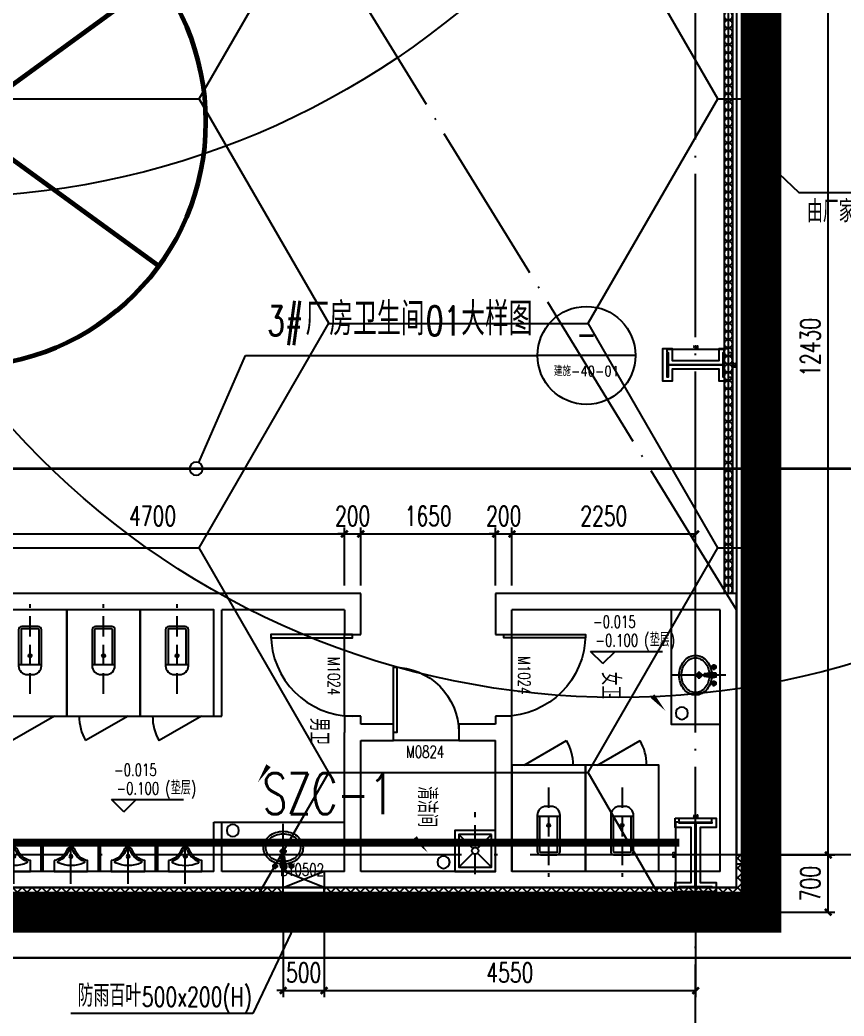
# Model space of a CAD drawing. Extents: x -821772 to -21949, y 506164 to 1049594.
# Drawn here: x -137129 to -127037, y 546948 to 559144 of the extents above; entities that cross this region are included whole.
import ezdxf
from ezdxf.enums import TextEntityAlignment as Align
from ezdxf.xclip import XClip

# ---------------------------------------------------------------- set-up
doc = ezdxf.new("R2010")
doc.units = 0
doc.header["$LTSCALE"] = 1000
doc.header["$MEASUREMENT"] = 0
doc.header["$XCLIPFRAME"] = 2
for name, pattern in [('10平面20250807_t3$0$10平面$1$DOTE', [2.42, 2, -0.2, 0.02, -0.2]), ('10平面20250807_t3$0$CENTER', [2, 1.25, -0.25, 0.25, -0.25]), ('10平面20250807_t3$0$DASH', [0.35, 0.25, -0.1]), ('10平面20250807_t3$0$DOTE', [2.42, 2, -0.2, 0.02, -0.2]), ('DASH', [0.35, 0.25, -0.1])]:
    doc.linetypes.add(name, pattern=pattern)
doc.layers.get('Defpoints').update_dxf_attribs({"color": 210})
for name, color, linetype, lineweight in [('1-防火分区线', 201, 'DASH', 50), ('10平面20250807_t3$0$THIN', 8, 'Continuous', 0), ('10平面20250807_t3$0$柱间支撑', 8, '10平面20250807_t3$0$CENTER', 0)]:
    doc.layers.add(name, color=color, linetype=linetype, lineweight=lineweight)
for name, color, linetype in [('10平面20250807_t3$0$10平面$1$A-AXIS-DOTE', 8, '10平面20250807_t3$0$10平面$1$DOTE'), ('10平面20250807_t3$0$A-AXIS-DOTE', 8, '10平面20250807_t3$0$DOTE'), ('10平面20250807_t3$0$A-AXIS-DP', 8, 'Continuous'), ('10平面20250807_t3$0$A-AXIS-SYMB', 8, 'Continuous'), ('10平面20250807_t3$0$A-HATCH-2', 8, 'Continuous'), ('10平面20250807_t3$0$A-HRAIL', 8, 'Continuous'), ('10平面20250807_t3$0$A-LIN-V', 8, 'Continuous'), ('10平面20250807_t3$0$A-TEXT', 8, 'Continuous'), ('10平面20250807_t3$0$A-WC', 8, 'Continuous'), ('10平面20250807_t3$0$A-WINDOW', 8, 'Continuous'), ('10平面20250807_t3$0$AS-COLN', 8, 'Continuous'), ('10平面20250807_t3$0$AS-WALL', 8, 'Continuous'), ('10平面20250807_t3$0$AS-结构边线层', 8, 'Continuous'), ('10平面20250807_t3$0$CURTWALL', 8, 'Continuous'), ('10平面20250807_t3$0$DIM_ELEV', 8, 'Continuous'), ('10平面20250807_t3$0$DIM_SYMB', 8, 'Continuous'), ('10平面20250807_t3$0$PUB_HATCH', 8, 'Continuous'), ('10平面20250807_t3$0$PUB_TEXT', 8, 'Continuous'), ('10平面20250807_t3$0$SB_ZF消火栓', 10, 'Continuous'), ('10平面20250807_t3$0$SB_ZF消火栓M', 10, 'Continuous'), ('10平面20250807_t3$0$建-标高', 8, 'Continuous'), ('10平面20250807_t3$0$建-门', 8, 'Continuous'), ('10平面20250807_t3$0$建-门窗编号', 8, 'Continuous'), ('PUB_HATCH', 8, 'Continuous')]:
    doc.layers.add(name, color=color, linetype=linetype)
doc.styles.add('10平面20250807_t3$0$_TCH_DIM', font='SIMPLEX', dxfattribs={"bigfont": 'GBCBIG'})
doc.styles.add('10平面20250807_t3$0$_TCH_DIM_T3', font='SIMPLEX', dxfattribs={"width": 0.705882, "bigfont": 'GBCBIG'})
doc.styles.add('10平面20250807_t3$0$_TCH_WINDOW', font='SIMPLEX', dxfattribs={"height": 3.5, "bigfont": 'GBCBIG'})
doc.styles.add('10平面20250807_t3$0$A-STANDARD', font='SIMPLEX', dxfattribs={"bigfont": 'GBCBIG'})
doc.styles.add('10平面20250807_t3$0$A-WIN-LABEL', font='SIMPLEX', dxfattribs={"bigfont": 'GBCBIG'})
doc.styles.add('10平面20250807_t3$0$TSSD_Rein', font='tj-romans1.shx', dxfattribs={"width": 0.7, "bigfont": 'tj-hztxt.shx'})
doc.dimstyles.new('10平面20250807_t3$0$_TCH_ARCH&&10', dxfattribs={"dimtxt": 29.75, "dimasz": 10, "dimexe": 10, "dimexo": 10, "dimgap": 12.625, "dimtad": 1, "dimdec": 0, "dimzin": 0, "dimdsep": 46, "dimtxsty": '10平面20250807_t3$0$_TCH_DIM_T3', "dimblk": '10平面20250807_t3$0$_ArchTick', "dimcen": 0.09, "dimclrt": 7, "dimazin": 2, "dimtfac": 1, "dimtdec": 0, "dimtix": 1, "dimtmove": 2, "dimatfit": 3, "dimfxl": 0, "dimtolj": 1, "dimtzin": 0, "dimarcsym": 0})
doc.dimstyles.new('10平面20250807_t3$0$_TCH_ARCH&&80', dxfattribs={"dimtxt": 238, "dimasz": 80, "dimexe": 80, "dimexo": 80, "dimgap": 101, "dimtad": 1, "dimdec": 0, "dimzin": 0, "dimdsep": 46, "dimtxsty": '10平面20250807_t3$0$_TCH_DIM_T3', "dimblk": '10平面20250807_t3$0$_ArchTick', "dimcen": 0.09, "dimclrt": 7, "dimazin": 2, "dimtfac": 1, "dimtdec": 0, "dimtix": 1, "dimtmove": 2, "dimatfit": 3, "dimfxl": 0, "dimtolj": 1, "dimtzin": 0, "dimarcsym": 0})
pattern_1 = [(45, (60, 0), (-60.000061, 60.000061), []), (135, (60, 0), (-60.000061, -60.000061), [])]

# ---------------------------------------------------------------- blocks, each defined once
blk = doc.blocks.new('10平面20250807_t3$0$dote')
at = {"layer": '10平面20250807_t3$0$A-AXIS-DOTE'}
blk.add_line((91882.2, -264080), (91882.2, 36662.3), dxfattribs=at)
at = {"layer": '10平面20250807_t3$0$A-AXIS-DOTE', "ltscale": 2}
blk.add_line((98696.4, -255900), (-97273.6, -255900), dxfattribs=at)
blk = doc.blocks.new('10平面20250807_t3$0$清洁间')
at = {"layer": '10平面20250807_t3$0$A-AXIS-DOTE', "linetype": '10平面20250807_t3$0$DASH'}
blk.add_lwpolyline([(2044571, 1694020), (2045331, 1694020)], dxfattribs=at)
at = {"layer": '10平面20250807_t3$0$A-WC'}
for points in [[(2045106, 1693770), (2045106, 1694270), (2044606, 1694270), (2044606, 1693770)], [(2045056, 1693820), (2045056, 1694220), (2044656, 1694220), (2044656, 1693820)]]:
    blk.add_lwpolyline(points, close=True, dxfattribs=at)
for points in [[(2044828, 1694048), (2044656, 1694220)], [(2044884, 1694048), (2045056, 1694220)], [(2044656, 1693820), (2044828, 1693991)], [(2045056, 1693820), (2044884, 1693991)]]:
    blk.add_lwpolyline(points, dxfattribs=at)
blk.add_circle((2044856, 1694020), 40, dxfattribs=at)
blk = doc.blocks.new('10平面20250807_t3$0$厕卫')
at = {"layer": '10平面20250807_t3$0$A-AXIS-DOTE', "linetype": '10平面20250807_t3$0$DASH'}
blk.add_line((50, -823), (50, 272), dxfattribs=at)
at = {"layer": '10平面20250807_t3$0$A-WC'}
for p, q in [((-60, -40), (-60, -470)), ((150, -30), (-50, -30)), ((160, -470), (160, -40)), ((190, -470), (-90, -470)), ((350, -1097), (-170, -1397))]:
    blk.add_line(p, q, dxfattribs=at)
blk.add_lwpolyline([(-400, 203), (-400, -1097), (500, -1097), (500, 203)], close=True, dxfattribs=at)
blk.add_lwpolyline([(190, -40, 0.414214), (150, 0), (-50, 0, 0.414214), (-90, -40), (-90, -480, 0.414214), (20, -590), (80, -590, 0.414214), (190, -480)], format="xyb", close=True, dxfattribs=at)
blk.add_circle((50, -359), 20, dxfattribs=at)
for centre, radius, start, end in [((-50, -40), 10, 90, 180), ((150, -40), 10, 0, 90), ((350, -1097), 600, 180, 209.9999)]:
    blk.add_arc(centre, radius, start, end, dxfattribs=at)
for p in [(50, 0), (50, -359)]:
    blk.add_point(p, dxfattribs=at)
blk = doc.blocks.new('10平面20250807_t3$0$$lvtry$00000224')
at = {"color": 0}
for p, q in [((-363, 0), (-363, -300)), ((-338, 0), (-363, 0)), ((-338, 0), (-338, -300)), ((337, 0), (337, -300)), ((362, 0), (337, 0)), ((362, 0), (362, -300)), ((-338, -300), (-363, -300)), ((362, -300), (337, -300))]:
    blk.add_line(p, q, dxfattribs=at)
at = {"color": 0, "elevation": 0}
blk.add_lwpolyline([(-205, -131), (-205, 0), (205, 0), (205, -131, 0.268068), (51, -263, -0.317765), (0, -300, -0.317765), (-51, -263, 0.268068)], format="xyb", close=True, dxfattribs=at)
at = {"color": 0}
blk.add_circle((0, -182, 0), 20, dxfattribs=at)
for centre, radius, start, end in [((-152, -115, 0), 10, 114.1084, 248.1394), ((5, -466, 0), 395, 66.6675, 114.1084), ((158, -113, 0), 10, 290.4941, 66.6675), ((-243, -341, 0), 233, 19.2639, 68.1394), ((243, -341, 0), 233, 110.4941, 160.7361), ((0, -256, 0), 24, 199.2639, 269.4998), ((0, -256, 0), 24, 270.5002, 340.7361)]:
    blk.add_arc(centre, radius, start, end, dxfattribs=at)
blk.add_point((0, -182, 0), dxfattribs=at)
at = {"layer": '10平面20250807_t3$0$A-AXIS-DOTE'}
blk.add_lwpolyline([(0, 153), (0, -367)], dxfattribs=at)
blk = doc.blocks.new('10平面20250807_t3$0$小便器')
at = {"layer": '10平面20250807_t3$0$A-WC', "xscale": -1, "rotation": 89.99999999999999}
blk.add_blockref('10平面20250807_t3$0$$lvtry$00000224', (2044606, 1695654), dxfattribs=at)
blk = doc.blocks.new('10平面20250807_t3$0$45345')
at = {"layer": '10平面20250807_t3$0$A-WC'}
h = blk.add_hatch(dxfattribs=at)
h.set_pattern_fill('ANSI31', color=256, scale=10)
h.set_pattern_definition([(30, (40598742844.535, 3385776346.45), (-7.9375, 13.74815), [])])
edge = h.paths.add_edge_path()
edge.add_arc((40598742441.347763, 3385774511.717568), 50, 0, 360)
blk.add_circle((40598742441.347763, 3385774511.717568), 50, dxfattribs=at)
blk = doc.blocks.new('10平面20250807_t3$0$343243')
at = {"layer": '10平面20250807_t3$0$10平面$1$A-AXIS-DOTE'}
blk.add_lwpolyline([(-137039, 783550), (-137039, 784210)], dxfattribs=at)
at = {"layer": '10平面20250807_t3$0$A-WC'}
for p, q in [((-137084, 783875), (-136994, 783875)), ((-137039, 783830), (-137039, 783920)), ((-137139, 783657), (-137139, 783731)), ((-137071, 783707), (-137056, 783814)), ((-137064, 783668), (-137056, 783814)), ((-137056, 783814), (-137022, 783814)), ((-137056, 783804), (-137022, 783804)), ((-137014, 783668), (-137022, 783814)), ((-137008, 783707), (-137022, 783814)), ((-136939, 783657), (-136939, 783731)), ((-137176, 783694), (-137103, 783694)), ((-137064, 783668), (-137071, 783707)), ((-137064, 783668), (-137014, 783668)), ((-137063, 783687), (-137015, 783687)), ((-137014, 783668), (-137008, 783707)), ((-136976, 783694), (-136903, 783694))]:
    blk.add_line(p, q, dxfattribs=at)
for points in [[(-137069, 783721, -0.055034), (-137132, 783735, -0.088849), (-137208, 783776, -0.104988), (-137263, 783843, -0.12017), (-137282, 783920, -0.12017), (-137263, 783997, -0.104988), (-137208, 784064, -0.088849), (-137132, 784105, -0.080052), (-137039, 784120, -0.080052)], [(-137065, 783751, -0.056066), (-137123, 783763, -0.088849), (-137190, 783800, -0.104988), (-137237, 783857, -0.12017), (-137252, 783920, -0.12017), (-137237, 783983, -0.104988), (-137190, 784040, -0.088849), (-137123, 784077, -0.080052), (-137039, 784090, -0.080052)], [(-137039, 784120, -0.080052), (-136946, 784105, -0.088849), (-136870, 784064, -0.104988), (-136815, 783997, -0.12017), (-136796, 783920, -0.12017), (-136815, 783843, -0.104988), (-136870, 783776, -0.088849), (-136946, 783735, -0.055034), (-137010, 783721, -0.080052)], [(-137039, 784090, -0.080052), (-136956, 784077, -0.088849), (-136889, 784040, -0.104988), (-136842, 783983, -0.12017), (-136826, 783920, -0.12017), (-136842, 783857, -0.104988), (-136889, 783800, -0.088849), (-136956, 783763, -0.056066), (-137014, 783751, -0.080052)]]:
    blk.add_lwpolyline(points, format="xyb", dxfattribs=at)
for centre, radius in [((-137039, 783875), 30), ((-137039, 783875), 20), ((-137139, 783694), 25), ((-136939, 783694), 25), ((-137139, 783694), 15), ((-136939, 783694), 15)]:
    blk.add_circle(centre, radius, dxfattribs=at)
for centre, start, end in [((-137040, 783695), 80.5252, 279.4748), ((-137038, 783695), 260.5252, 99.4748)]:
    blk.add_arc(centre, 7.19, start, end, dxfattribs=at)
blk = doc.blocks.new('*U10165')
at = {"color": 0}
blk.add_lwpolyline([(500, 0), (500, 1000), (460, 1000), (460, 0)], close=True, dxfattribs=at)
blk.add_arc((500, 0), 1000, 90, 180, dxfattribs=at)
blk = doc.blocks.new('*U10164')
at = {"color": 0, "xscale": 0.001, "yscale": 0.001, "zscale": 0.001}
blk.add_blockref('*U10165', (0, 0), dxfattribs=at)
blk = doc.blocks.new('*U10167')
at = {"color": 0}
blk.add_lwpolyline([(400, 0), (400, 800), (360, 800), (360, 0)], close=True, dxfattribs=at)
blk.add_arc((400, 0), 800, 90, 180, dxfattribs=at)
blk = doc.blocks.new('*U10166')
at = {"color": 0, "xscale": 0.00125, "yscale": 0.00125, "zscale": 0.00125}
blk.add_blockref('*U10167', (0, 0), dxfattribs=at)
blk = doc.blocks.new('10平面20250807_t3$0$G$CA7A27C8F')
at = {"layer": '10平面20250807_t3$0$A-AXIS-DOTE'}
blk.add_lwpolyline([(2222, -4363), (1702, -4363)], dxfattribs=at)
at = {"layer": '10平面20250807_t3$0$A-AXIS-SYMB'}
for points in [[(-426, 1047, 0, 0, 0), (104, 1517, 0, 64, 0), (-76, 1358, 0, 0, 0)], [(1310, -1863, 0, 0, 0), (1840, -1393, 0, 64, 0), (1660, -1552, 0, 0, 0)], [(364, -3083, 0, 0, 0), (980, -3473, 0, 64, 0), (777, -3344, 0, 0, 0)]]:
    blk.add_lwpolyline(points, format="xyseb", dxfattribs=at)
at = {"layer": '10平面20250807_t3$0$A-LIN-V'}
blk.add_line((2070, 2187), (-1130, 2187), dxfattribs=at)
at = {"layer": '10平面20250807_t3$0$A-WC'}
for p, q in [((1470, -3913), (1470, -2413)), ((2070, -4700), (1770, -4700)), ((1770, -4700), (1770, -4725)), ((2070, -4725), (1770, -4725)), ((2070, -4700), (2070, -4725))]:
    blk.add_line(p, q, dxfattribs=at)
blk.add_lwpolyline([(-1130, 1587), (270, 1587), (270, 2187), (270, 2187)], dxfattribs=at)
at = {"layer": '10平面20250807_t3$0$A-WC', "elevation": 0}
blk.add_lwpolyline([(1939, -4568), (2070, -4568), (2070, -4158), (1939, -4158, -0.268068), (1806, -4312, 0.317765), (1770, -4363, 0.317765), (1806, -4414, -0.268068)], format="xyb", close=True, dxfattribs=at)
at = {"layer": '10平面20250807_t3$0$A-WC'}
blk.add_circle((1888, -4363, 0), 20, dxfattribs=at)
for centre, radius, start, end in [((1729, -4120, 0), 233, 289.2639, 339.5059), ((1957, -4205, 0), 10, 23.3325, 159.5059), ((1603, -4358, 0), 395, 335.8916, 23.3325), ((1814, -4363, 0), 24, 109.2639, 179.4998), ((1814, -4363, 0), 24, 180.5002, 250.7361), ((1729, -4606, 0), 233, 21.8606, 70.7361), ((1955, -4515, 0), 10, 201.8606, 335.8916)]:
    blk.add_arc(centre, radius, start, end, dxfattribs=at)
blk.add_point((1888, -4363, 0), dxfattribs=at)
at = {"layer": '10平面20250807_t3$0$AS-WALL'}
for p, q in [((-1330, 2387), (-1330, 2287)), ((-1130, 2387), (-1330, 2387)), ((-1130, 2387), (-1130, 2387)), ((2070, 2387), (-1130, 2387)), ((2070, 2387), (2070, 2387)), ((2270, 2387), (2070, 2387)), ((2270, 2387), (2270, 2287)), ((-1330, 2287), (-1330, -563)), ((2270, 2287), (2270, -463)), ((2070, 2187), (-1130, 2187)), ((-1130, 2187), (-1130, -363)), ((2070, 2187), (2070, -363)), ((-830, -363), (-1130, -363)), ((-830, -563), (-830, -363)), ((370, -363), (170, -363)), ((170, -363), (170, -563)), ((2070, -363), (370, -363)), ((2270, -463), (2270, -2313)), ((-1330, -563), (-830, -563)), ((170, -563), (270, -563)), ((270, -563), (270, -1013)), ((470, -1013), (470, -563)), ((2070, -563), (470, -563)), ((2070, -563), (2070, -2213)), ((270, -1013), (470, -1013)), ((470, -1813), (270, -1813)), ((270, -1813), (270, -2213)), ((470, -2213), (470, -1813)), ((-1330, -2213), (-1330, -3963)), ((-830, -2213), (-1330, -2213)), ((-830, -2413), (-830, -2213)), ((270, -2213), (170, -2213)), ((170, -2213), (170, -2413)), ((2070, -2213), (470, -2213)), ((2270, -2313), (2270, -3963)), ((-1130, -2413), (-1130, -3913)), ((-1130, -2413), (-830, -2413)), ((170, -2413), (370, -2413)), ((2070, -2413), (370, -2413)), ((2070, -2413), (2070, -3913)), ((-1330, -3963), (-1330, -7213)), ((170, -3913), (-1130, -3913)), ((170, -4013), (-1130, -4013)), ((-1130, -4013), (-1130, -7013)), ((170, -4013), (170, -3913)), ((2070, -3913), (1470, -3913)), ((1470, -4013), (1470, -3913)), ((2070, -4013), (1470, -4013)), ((2070, -4013), (2070, -7013)), ((2270, -3963), (2270, -7213)), ((2070, -7013), (-1130, -7013)), ((2270, -7213), (-1330, -7213))]:
    blk.add_line(p, q, dxfattribs=at)
at = {"layer": '10平面20250807_t3$0$建-门'}
for p, q in [((170, -363), (-830, -363)), ((470, -1013), (470, -1813)), ((170, -2413), (-830, -2413))]:
    blk.add_line(p, q, dxfattribs=at)
for name, p, rotation in [('10平面20250807_t3$0$厕卫', (1866, 1037), 270), ('10平面20250807_t3$0$厕卫', (1866, 137), 270), ('10平面20250807_t3$0$厕卫', (-928, -4513), 90), ('10平面20250807_t3$0$小便器', (2046676, 1690591), 180), ('10平面20250807_t3$0$厕卫', (-928, -5413), 90), ('10平面20250807_t3$0$小便器', (2046676, 1689891), 180), ('10平面20250807_t3$0$厕卫', (-928, -6313), 90), ('10平面20250807_t3$0$小便器', (2046676, 1689191), 180)]:
    blk.add_blockref(name, p, dxfattribs=dict(rotation=rotation))
at = {"layer": '10平面20250807_t3$0$A-HRAIL', "rotation": 180}
blk.add_blockref('10平面20250807_t3$0$清洁间', (2046676, 1693207), dxfattribs=at)
at = {"layer": '10平面20250807_t3$0$A-LIN-V', "xscale": -1.5, "yscale": 1.5, "zscale": 1.5}
for p in [(60898113797, -5078660050), (60898115621, -5078662967), (60898115232, -5078665548)]:
    blk.add_blockref('10平面20250807_t3$0$45345', p, dxfattribs=at)
at = {"layer": '10平面20250807_t3$0$A-WINDOW'}
for p, rotation in [((-137370, 785805), 180), ((785700, 133876), 90)]:
    blk.add_blockref('10平面20250807_t3$0$343243', p, dxfattribs=dict(at, rotation=rotation))
at = {"layer": '10平面20250807_t3$0$建-门'}
ref = blk.add_blockref('*U10164', (-330, -463), dxfattribs=dict(at, xscale=1000, yscale=-1000, zscale=199.9999999999999, rotation=180.0000000000208))
ref.add_attrib('A', 'M1024', (-564, -287), dxfattribs={"layer": '10平面20250807_t3$0$建-门窗编号', "ltscale": 500, "height": 148.8, "style": '10平面20250807_t3$0$A-WIN-LABEL', "width": 0.705882})
ref = blk.add_blockref('*U10166', (370, -1413), dxfattribs=dict(at, xscale=800, yscale=-800, zscale=199.9999999999998, rotation=270))
ref.add_attrib('A', 'M0824', (681, -1660), dxfattribs={"layer": '10平面20250807_t3$0$建-门窗编号', "ltscale": 500, "height": 148.8, "rotation": 90, "style": '10平面20250807_t3$0$A-WIN-LABEL', "width": 0.705882})
ref = blk.add_blockref('*U10164', (-330, -2313), dxfattribs=dict(at, xscale=1000, yscale=1000, zscale=200, rotation=180.0000000000208))
ref.add_attrib('A', 'M1024', (-554, -2617), dxfattribs={"layer": '10平面20250807_t3$0$建-门窗编号', "ltscale": 500, "height": 148.8, "style": '10平面20250807_t3$0$A-WIN-LABEL', "width": 0.705882})
at = {"layer": '10平面20250807_t3$0$A-TEXT', "style": '10平面20250807_t3$0$_TCH_WINDOW'}
for s, p in [('女卫', (-372, 733)), ('清洁间', (1028, -1515)), ('男卫', (191, -2836))]:
    blk.add_text(s, height=231.5, dxfattribs=at).set_placement(p)
blk = doc.blocks.new('10平面20250807_t3$0$43243')
at = {"layer": '10平面20250807_t3$0$AS-结构边线层'}
blk.add_lwpolyline([(-155994, 548520), (-146454, 548520), (-146454, 549070), (-144354, 549070), (-144354, 548520), (-128354, 548520), (-128354, 548810), (-128054, 548810), (-128054, 561350), (-131054, 561350), (-131054, 565490), (-128054, 565490), (-128054, 594490), (-131055, 594490), (-131055, 601390), (-128054, 601390), (-128054, 621120), (-128354, 621120), (-144354, 621120), (-144354, 620570), (-146454, 620570), (-146454, 621120), (-155994, 621120)], dxfattribs=at)
blk = doc.blocks.new('10平面20250807_t3$0$w4324324')
at = {"layer": '10平面20250807_t3$0$A-HATCH-2', "lineweight": 60}
for q in [(-1694760, 686605), (-1697614, 684532), (-1691907, 684532), (-1696524, 681178), (-1692997, 681178)]:
    blk.add_line((-1694760, 683605), q, dxfattribs=at)
blk.add_circle((-1694760, 683605), 3000, dxfattribs=at)
blk = doc.blocks.new('10平面20250807_t3$0$342343')
at = {"layer": '10平面20250807_t3$0$A-LIN-V'}
blk.add_blockref('10平面20250807_t3$0$w4324324', (1030710, -62444), dxfattribs=at)
blk = doc.blocks.new('10平面20250807_t3$0$_ArchTick')
at = {"color": 0, "linetype": 'ByBlock', "const_width": 0.4}
blk.add_lwpolyline([(-0.5, -0.5), (0.5, 0.5)], dxfattribs=at)
blk = doc.blocks.new('*D10492')
at = {"layer": '10平面20250807_t3$0$A-AXIS-DP', "color": 0, "lineweight": -2}
for p, q in [((-165054, 621030), (-165054, 621079)), ((-165054, 621069), (-164654, 621069)), ((-164654, 621030), (-164654, 621079))]:
    blk.add_line(p, q, dxfattribs=at)
at = {"layer": 'Defpoints', "color": 0}
for p in [(-164654, 621069), (-165054, 621020), (-164654, 621020)]:
    blk.add_point(p, dxfattribs=at)
at = {"layer": '10平面20250807_t3$0$A-AXIS-DP', "color": 0, "lineweight": -2, "xscale": 10, "yscale": 10, "zscale": 10, "rotation": 180}
blk.add_blockref('10平面20250807_t3$0$_ArchTick', (-165054, 621069), dxfattribs=at)
at = {"layer": '10平面20250807_t3$0$A-AXIS-DP', "color": 0, "lineweight": -2, "xscale": 10, "yscale": 10, "zscale": 10}
blk.add_blockref('10平面20250807_t3$0$_ArchTick', (-164654, 621069), dxfattribs=at)
at = {"layer": '10平面20250807_t3$0$A-AXIS-DP', "color": 7, "insert": (-164854, 621096), "char_height": 29.8, "attachment_point": 5, "style": '10平面20250807_t3$0$_TCH_DIM_T3'}
blk.add_mtext('\\A1;400', dxfattribs=at)
blk = doc.blocks.new('*D10493')
at = {"layer": '10平面20250807_t3$0$A-AXIS-DP', "color": 0, "lineweight": -2}
for p, q in [((-165064, 621020), (-165105, 621020)), ((-165095, 620220), (-165095, 621020)), ((-165064, 620220), (-165105, 620220))]:
    blk.add_line(p, q, dxfattribs=at)
at = {"layer": 'Defpoints', "color": 0}
for p in [(-165095, 621020), (-165054, 621020), (-165054, 620220)]:
    blk.add_point(p, dxfattribs=at)
at = {"layer": '10平面20250807_t3$0$A-AXIS-DP', "color": 0, "lineweight": -2, "xscale": 10, "yscale": 10, "zscale": 10}
for p, rotation in [((-165095, 621020), 90), ((-165095, 620220), 270)]:
    blk.add_blockref('10平面20250807_t3$0$_ArchTick', p, dxfattribs=dict(at, rotation=rotation))
at = {"layer": '10平面20250807_t3$0$A-AXIS-DP', "color": 7, "insert": (-165123, 620620), "char_height": 29.8, "attachment_point": 5, "rotation": 90, "style": '10平面20250807_t3$0$_TCH_DIM_T3'}
blk.add_mtext('\\A1;800', dxfattribs=at)
blk = doc.blocks.new('*D10488')
at = {"layer": '10平面20250807_t3$0$A-AXIS-DP', "color": 0, "lineweight": -2}
for p, q in [((-195790, 766880), (-195790, 766929)), ((-195790, 766919), (-195490, 766919)), ((-195490, 766880), (-195490, 766929))]:
    blk.add_line(p, q, dxfattribs=at)
at = {"layer": 'Defpoints', "color": 0}
for p in [(-195490, 766919), (-195790, 766870), (-195490, 766870)]:
    blk.add_point(p, dxfattribs=at)
at = {"layer": '10平面20250807_t3$0$A-AXIS-DP', "color": 0, "lineweight": -2, "xscale": 10, "yscale": 10, "zscale": 10, "rotation": 180}
blk.add_blockref('10平面20250807_t3$0$_ArchTick', (-195790, 766919), dxfattribs=at)
at = {"layer": '10平面20250807_t3$0$A-AXIS-DP', "color": 0, "lineweight": -2, "xscale": 10, "yscale": 10, "zscale": 10}
blk.add_blockref('10平面20250807_t3$0$_ArchTick', (-195490, 766919), dxfattribs=at)
at = {"layer": '10平面20250807_t3$0$A-AXIS-DP', "color": 7, "insert": (-195640, 766946), "char_height": 29.8, "attachment_point": 5, "style": '10平面20250807_t3$0$_TCH_DIM_T3'}
blk.add_mtext('\\A1;300', dxfattribs=at)
blk = doc.blocks.new('*D10489')
at = {"layer": '10平面20250807_t3$0$A-AXIS-DP', "color": 0, "lineweight": -2}
for p, q in [((-195800, 766820), (-195841, 766820)), ((-195831, 766120), (-195831, 766820)), ((-195800, 766120), (-195841, 766120))]:
    blk.add_line(p, q, dxfattribs=at)
at = {"layer": 'Defpoints', "color": 0}
for p in [(-195831, 766820), (-195790, 766820), (-195790, 766120)]:
    blk.add_point(p, dxfattribs=at)
at = {"layer": '10平面20250807_t3$0$A-AXIS-DP', "color": 0, "lineweight": -2, "xscale": 10, "yscale": 10, "zscale": 10}
for p, rotation in [((-195831, 766820), 90), ((-195831, 766120), 270)]:
    blk.add_blockref('10平面20250807_t3$0$_ArchTick', p, dxfattribs=dict(at, rotation=rotation))
at = {"layer": '10平面20250807_t3$0$A-AXIS-DP', "color": 7, "insert": (-195859, 766470), "char_height": 29.8, "attachment_point": 5, "rotation": 90, "style": '10平面20250807_t3$0$_TCH_DIM_T3'}
blk.add_mtext('\\A1;700', dxfattribs=at)
blk = doc.blocks.new('10平面20250807_t3$0$3132')
at = {"layer": '10平面20250807_t3$0$A-AXIS-SYMB'}
for p, q in [((-134938, 553724), (-134367, 555036)), ((-134367, 555036), (-130791, 555036)), ((-129591, 555036), (-130791, 555036))]:
    blk.add_line(p, q, dxfattribs=at)
blk.add_lwpolyline([(-134889, 553650, 1), (-135051, 553650, 1)], format="xyb", close=True, dxfattribs=at)
blk.add_circle((-130191, 555036), 600, dxfattribs=at)
at = {"layer": '10平面20250807_t3$0$DIM_ELEV', "linetype": '10平面20250807_t3$0$DASH', "const_width": 30}
blk.add_lwpolyline([(-138910, 553650), (-126980, 553650, -0.414214), (-126480, 553150), (-126480, 548160, -0.414214), (-126980, 547660), (-138910, 547660, -0.414214), (-139410, 548160), (-139410, 553150, -0.414214)], format="xyb", close=True, dxfattribs=at)
at = {"layer": '10平面20250807_t3$0$PUB_TEXT', "style": '10平面20250807_t3$0$_TCH_DIM', "width": 0.705882}
for s, p in [('3#', (-134100, 555281)), ('01', (-132158, 555281))]:
    blk.add_text(s, height=357, dxfattribs=at).set_placement(p)
at = {"layer": '10平面20250807_t3$0$PUB_TEXT', "style": '10平面20250807_t3$0$_TCH_DIM'}
for s, p in [('厂房卫生间', (-133632, 555281)), ('大样图', (-131726, 555281))]:
    blk.add_text(s, height=405.1, dxfattribs=at).set_placement(p)
for s, height, width, p, p2 in [('-', 365, 0.777778, (-130313, 555124), (-130069, 555124)), ('建施-40-01', 120.6, 0.940298, (-130590, 554784), (-129793, 554784))]:
    blk.add_text(s, height=height, dxfattribs=dict(at, width=width)).set_placement(p, p2, align=Align.FIT)
blk = doc.blocks.new('10平面20250807_t3$0$23124232432')
at = {"layer": '10平面20250807_t3$0$柱间支撑', "const_width": 100}
blk.add_lwpolyline([(-129054, 549070), (-137654, 549070)], dxfattribs=at)
at = {"layer": '10平面20250807_t3$0$THIN', "style": '10平面20250807_t3$0$TSSD_Rein', "width": 0.7}
blk.add_text('SZC-1', height=500, dxfattribs=at).set_placement((-133354, 549270), align=Align.BOTTOM_CENTER)
blk = doc.blocks.new('10平面20250807_t3$0$99平面图例外参$0$$LinePat$圆环')
for points in [[(0, 150), (300, 150)], [(0, 0), (300, 0)], [(0, -150), (300, -150)]]:
    blk.add_lwpolyline(points)
at = {"color": 0}
blk.add_circle((150, 0), 150, dxfattribs=at)
blk = doc.blocks.new('10平面20250807_t3$0$34242343243')
at = {"layer": '10平面20250807_t3$0$A-HRAIL', "xscale": -0.3344569287663073, "yscale": 0.3333333333333333, "zscale": 0.3333333333333333, "rotation": 89.99999999999982}
for p in [(-128454, 559244), (-128454, 559144), (-128454, 559043), (-128454, 558943), (-128454, 558843), (-128454, 558742), (-128454, 558642), (-128454, 558542), (-128454, 558441), (-128454, 558341), (-128454, 558241), (-128454, 558140), (-128454, 558040), (-128454, 557940), (-128454, 557839), (-128454, 557739), (-128454, 557639), (-128454, 557538), (-128454, 557438), (-128454, 557338), (-128454, 557237), (-128454, 557137), (-128454, 557037), (-128454, 556936), (-128454, 556836), (-128454, 556736), (-128454, 556635), (-128454, 556535), (-128454, 556434), (-128454, 556334), (-128454, 556234), (-128454, 556133), (-128454, 556033), (-128454, 555933), (-128454, 555832), (-128454, 555732), (-128454, 555632), (-128454, 555531), (-128454, 555431), (-128454, 555331), (-128454, 555230), (-128454, 555130), (-128454, 555030), (-128454, 554929), (-128454, 554829), (-128454, 554729), (-128454, 554628), (-128454, 554528), (-128454, 554428), (-128454, 554327), (-128454, 554227), (-128454, 554127), (-128454, 554026), (-128454, 553926), (-128454, 553826), (-128454, 553725), (-128454, 553625), (-128454, 553525), (-128454, 553424), (-128454, 553324), (-128454, 553224), (-128454, 553123), (-128454, 553023), (-128454, 552923), (-128454, 552822), (-128454, 552722), (-128454, 552622), (-128454, 552521), (-128454, 552421), (-128454, 552321), (-128454, 552220)]:
    blk.add_blockref('10平面20250807_t3$0$99平面图例外参$0$$LinePat$圆环', p, dxfattribs=at)
blk = doc.blocks.new('10平面20250807_t3$0$A$C5D961328')
at = {"layer": '10平面20250807_t3$0$A-LIN-V', "ltscale": 500}
blk.add_circle((350, 40), 10001, dxfattribs=at)
blk = doc.blocks.new('10平面20250807_t3$0$we42342343234')
at = {"layer": '10平面20250807_t3$0$SB_ZF消火栓M'}
for p, rotation in [((-138064, 566620), 90), ((-129454, 560890), 180)]:
    blk.add_blockref('10平面20250807_t3$0$A$C5D961328', p, dxfattribs=dict(at, rotation=rotation))
blk = doc.blocks.new('10平面20250807_t3$0$234243242332')
at = {"layer": '10平面20250807_t3$0$SB_ZF消火栓'}
blk.add_blockref('10平面20250807_t3$0$we42342343234', (0, 0), dxfattribs=at)
blk = doc.blocks.new('*D11444')
at = {"layer": '10平面20250807_t3$0$A-AXIS-DP', "color": 0, "lineweight": -2}
for p, q in [((-133904, 548140), (-133904, 547180)), ((-133404, 548140), (-133404, 547180)), ((-133904, 547260), (-133984, 547260)), ((-133904, 547260), (-133404, 547260)), ((-133404, 547260), (-133324, 547260))]:
    blk.add_line(p, q, dxfattribs=at)
at = {"layer": 'Defpoints', "color": 0}
for p in [(-133904, 548220), (-133404, 548220), (-133404, 547260)]:
    blk.add_point(p, dxfattribs=at)
at = {"layer": '10平面20250807_t3$0$A-AXIS-DP', "color": 0, "lineweight": -2, "xscale": 80, "yscale": 80, "zscale": 80}
blk.add_blockref('10平面20250807_t3$0$_ArchTick', (-133904, 547260), dxfattribs=at)
at = {"layer": '10平面20250807_t3$0$A-AXIS-DP', "color": 0, "lineweight": -2, "xscale": 80, "yscale": 80, "zscale": 80, "rotation": 180}
blk.add_blockref('10平面20250807_t3$0$_ArchTick', (-133404, 547260), dxfattribs=at)
at = {"layer": '10平面20250807_t3$0$A-AXIS-DP', "color": 7, "insert": (-133654, 547480), "char_height": 238, "attachment_point": 5, "style": '10平面20250807_t3$0$_TCH_DIM_T3'}
blk.add_mtext('\\A1;500', dxfattribs=at)
blk = doc.blocks.new('*D11445')
at = {"layer": '10平面20250807_t3$0$A-AXIS-DP', "color": 0, "lineweight": -2}
for p, q in [((-133404, 548140), (-133404, 547180)), ((-128854, 548140), (-128854, 547180)), ((-133404, 547260), (-128854, 547260))]:
    blk.add_line(p, q, dxfattribs=at)
at = {"layer": 'Defpoints', "color": 0}
for p in [(-133404, 548220), (-128854, 548220), (-128854, 547260)]:
    blk.add_point(p, dxfattribs=at)
at = {"layer": '10平面20250807_t3$0$A-AXIS-DP', "color": 0, "lineweight": -2, "xscale": 80, "yscale": 80, "zscale": 80, "rotation": 180}
blk.add_blockref('10平面20250807_t3$0$_ArchTick', (-133404, 547260), dxfattribs=at)
at = {"layer": '10平面20250807_t3$0$A-AXIS-DP', "color": 0, "lineweight": -2, "xscale": 80, "yscale": 80, "zscale": 80}
blk.add_blockref('10平面20250807_t3$0$_ArchTick', (-128854, 547260), dxfattribs=at)
at = {"layer": '10平面20250807_t3$0$A-AXIS-DP', "color": 7, "insert": (-131129, 547480), "char_height": 238, "attachment_point": 5, "style": '10平面20250807_t3$0$_TCH_DIM_T3'}
blk.add_mtext('\\A1;4550', dxfattribs=at)
blk = doc.blocks.new('*D11710')
at = {"layer": '10平面20250807_t3$0$A-AXIS-DP', "color": 0, "lineweight": -2}
for p, q in [((-137854, 552220), (-137854, 552930)), ((-137854, 552850), (-133154, 552850)), ((-133154, 552220), (-133154, 552930))]:
    blk.add_line(p, q, dxfattribs=at)
at = {"layer": 'Defpoints', "color": 0}
for p in [(-133154, 552850), (-137854, 552140), (-133154, 552140)]:
    blk.add_point(p, dxfattribs=at)
at = {"layer": '10平面20250807_t3$0$A-AXIS-DP', "color": 0, "lineweight": -2, "xscale": 80, "yscale": 80, "zscale": 80, "rotation": 180}
blk.add_blockref('10平面20250807_t3$0$_ArchTick', (-137854, 552850), dxfattribs=at)
at = {"layer": '10平面20250807_t3$0$A-AXIS-DP', "color": 0, "lineweight": -2, "xscale": 80, "yscale": 80, "zscale": 80}
blk.add_blockref('10平面20250807_t3$0$_ArchTick', (-133154, 552850), dxfattribs=at)
at = {"layer": '10平面20250807_t3$0$A-AXIS-DP', "color": 7, "insert": (-135504, 553070), "char_height": 238, "attachment_point": 5, "style": '10平面20250807_t3$0$_TCH_DIM_T3'}
blk.add_mtext('\\A1;4700', dxfattribs=at)
blk = doc.blocks.new('*D11711')
at = {"layer": '10平面20250807_t3$0$A-AXIS-DP', "color": 0, "lineweight": -2}
for p, q in [((-133154, 552850), (-133234, 552850)), ((-133154, 552220), (-133154, 552930)), ((-133154, 552850), (-132954, 552850)), ((-132954, 552220), (-132954, 552930)), ((-132954, 552850), (-132874, 552850))]:
    blk.add_line(p, q, dxfattribs=at)
at = {"layer": 'Defpoints', "color": 0}
for p in [(-132954, 552850), (-133154, 552140), (-132954, 552140)]:
    blk.add_point(p, dxfattribs=at)
at = {"layer": '10平面20250807_t3$0$A-AXIS-DP', "color": 0, "lineweight": -2, "xscale": 80, "yscale": 80, "zscale": 80}
blk.add_blockref('10平面20250807_t3$0$_ArchTick', (-133154, 552850), dxfattribs=at)
at = {"layer": '10平面20250807_t3$0$A-AXIS-DP', "color": 0, "lineweight": -2, "xscale": 80, "yscale": 80, "zscale": 80, "rotation": 180}
blk.add_blockref('10平面20250807_t3$0$_ArchTick', (-132954, 552850), dxfattribs=at)
at = {"layer": '10平面20250807_t3$0$A-AXIS-DP', "color": 7, "insert": (-133054, 553070), "char_height": 238, "attachment_point": 5, "style": '10平面20250807_t3$0$_TCH_DIM_T3'}
blk.add_mtext('\\A1;200', dxfattribs=at)
blk = doc.blocks.new('*D11712')
at = {"layer": '10平面20250807_t3$0$A-AXIS-DP', "color": 0, "lineweight": -2}
for p, q in [((-132954, 552220), (-132954, 552930)), ((-132954, 552850), (-131304, 552850)), ((-131304, 552220), (-131304, 552930))]:
    blk.add_line(p, q, dxfattribs=at)
at = {"layer": 'Defpoints', "color": 0}
for p in [(-131304, 552850), (-132954, 552140), (-131304, 552140)]:
    blk.add_point(p, dxfattribs=at)
at = {"layer": '10平面20250807_t3$0$A-AXIS-DP', "color": 0, "lineweight": -2, "xscale": 80, "yscale": 80, "zscale": 80, "rotation": 180}
blk.add_blockref('10平面20250807_t3$0$_ArchTick', (-132954, 552850), dxfattribs=at)
at = {"layer": '10平面20250807_t3$0$A-AXIS-DP', "color": 0, "lineweight": -2, "xscale": 80, "yscale": 80, "zscale": 80}
blk.add_blockref('10平面20250807_t3$0$_ArchTick', (-131304, 552850), dxfattribs=at)
at = {"layer": '10平面20250807_t3$0$A-AXIS-DP', "color": 7, "insert": (-132129, 553070), "char_height": 238, "attachment_point": 5, "style": '10平面20250807_t3$0$_TCH_DIM_T3'}
blk.add_mtext('\\A1;1650', dxfattribs=at)
blk = doc.blocks.new('*D11713')
at = {"layer": '10平面20250807_t3$0$A-AXIS-DP', "color": 0, "lineweight": -2}
for p, q in [((-131304, 552850), (-131384, 552850)), ((-131304, 552220), (-131304, 552930)), ((-131304, 552850), (-131104, 552850)), ((-131104, 552220), (-131104, 552930)), ((-131104, 552850), (-131024, 552850))]:
    blk.add_line(p, q, dxfattribs=at)
at = {"layer": 'Defpoints', "color": 0}
for p in [(-131104, 552850), (-131304, 552140), (-131104, 552140)]:
    blk.add_point(p, dxfattribs=at)
at = {"layer": '10平面20250807_t3$0$A-AXIS-DP', "color": 0, "lineweight": -2, "xscale": 80, "yscale": 80, "zscale": 80}
blk.add_blockref('10平面20250807_t3$0$_ArchTick', (-131304, 552850), dxfattribs=at)
at = {"layer": '10平面20250807_t3$0$A-AXIS-DP', "color": 0, "lineweight": -2, "xscale": 80, "yscale": 80, "zscale": 80, "rotation": 180}
blk.add_blockref('10平面20250807_t3$0$_ArchTick', (-131104, 552850), dxfattribs=at)
at = {"layer": '10平面20250807_t3$0$A-AXIS-DP', "color": 7, "insert": (-131204, 553070), "char_height": 238, "attachment_point": 5, "style": '10平面20250807_t3$0$_TCH_DIM_T3'}
blk.add_mtext('\\A1;200', dxfattribs=at)
blk = doc.blocks.new('*D11714')
at = {"layer": '10平面20250807_t3$0$A-AXIS-DP', "color": 0, "lineweight": -2}
for p, q in [((-131104, 552220), (-131104, 552930)), ((-131104, 552850), (-128854, 552850)), ((-128854, 552220), (-128854, 552930))]:
    blk.add_line(p, q, dxfattribs=at)
at = {"layer": 'Defpoints', "color": 0}
for p in [(-128854, 552850), (-131104, 552140), (-128854, 552140)]:
    blk.add_point(p, dxfattribs=at)
at = {"layer": '10平面20250807_t3$0$A-AXIS-DP', "color": 0, "lineweight": -2, "xscale": 80, "yscale": 80, "zscale": 80, "rotation": 180}
blk.add_blockref('10平面20250807_t3$0$_ArchTick', (-131104, 552850), dxfattribs=at)
at = {"layer": '10平面20250807_t3$0$A-AXIS-DP', "color": 0, "lineweight": -2, "xscale": 80, "yscale": 80, "zscale": 80}
blk.add_blockref('10平面20250807_t3$0$_ArchTick', (-128854, 552850), dxfattribs=at)
at = {"layer": '10平面20250807_t3$0$A-AXIS-DP', "color": 7, "insert": (-129979, 553070), "char_height": 238, "attachment_point": 5, "style": '10平面20250807_t3$0$_TCH_DIM_T3'}
blk.add_mtext('\\A1;2250', dxfattribs=at)
blk = doc.blocks.new('*D11814')
at = {"layer": '10平面20250807_t3$0$A-AXIS-DP', "color": 0, "lineweight": -2}
for p, q in [((-127974, 548920), (-127150, 548920)), ((-127230, 548220), (-127230, 548920)), ((-127974, 548220), (-127150, 548220))]:
    blk.add_line(p, q, dxfattribs=at)
at = {"layer": 'Defpoints', "color": 0}
for p in [(-128054, 548920), (-127230, 548920), (-128054, 548220)]:
    blk.add_point(p, dxfattribs=at)
at = {"layer": '10平面20250807_t3$0$A-AXIS-DP', "color": 0, "lineweight": -2, "xscale": 80, "yscale": 80, "zscale": 80}
for p, rotation in [((-127230, 548920), 90), ((-127230, 548220), 270)]:
    blk.add_blockref('10平面20250807_t3$0$_ArchTick', p, dxfattribs=dict(at, rotation=rotation))
at = {"layer": '10平面20250807_t3$0$A-AXIS-DP', "color": 7, "insert": (-127450, 548570), "char_height": 238, "attachment_point": 5, "rotation": 90, "style": '10平面20250807_t3$0$_TCH_DIM_T3'}
blk.add_mtext('\\A1;700', dxfattribs=at)
blk = doc.blocks.new('*D11815')
at = {"layer": '10平面20250807_t3$0$A-AXIS-DP', "color": 0, "lineweight": -2}
for p, q in [((-127974, 561350), (-127150, 561350)), ((-127230, 548920), (-127230, 561350)), ((-127974, 548920), (-127150, 548920))]:
    blk.add_line(p, q, dxfattribs=at)
at = {"layer": 'Defpoints', "color": 0}
for p in [(-128054, 561350), (-127230, 561350), (-128054, 548920)]:
    blk.add_point(p, dxfattribs=at)
at = {"layer": '10平面20250807_t3$0$A-AXIS-DP', "color": 0, "lineweight": -2, "xscale": 80, "yscale": 80, "zscale": 80}
for p, rotation in [((-127230, 561350), 90), ((-127230, 548920), 270)]:
    blk.add_blockref('10平面20250807_t3$0$_ArchTick', p, dxfattribs=dict(at, rotation=rotation))
at = {"layer": '10平面20250807_t3$0$A-AXIS-DP', "color": 7, "insert": (-127450, 555135), "char_height": 238, "attachment_point": 5, "rotation": 90, "style": '10平面20250807_t3$0$_TCH_DIM_T3'}
blk.add_mtext('\\A1;12430', dxfattribs=at)
blk = doc.blocks.new('*U10280')
at = {"color": 0}
for p, q in [((-250, 150), (250, 150)), ((250, 30), (-250, 30)), ((-250, -30), (-190, 30)), ((-190, -30), (-130, 30)), ((-130, -30), (-70, 30)), ((-70, -30), (-10, 30)), ((-10, -30), (50, 30)), ((50, -30), (110, 30)), ((110, -30), (170, 30)), ((170, -30), (230, 30)), ((250, -30), (-250, -30)), ((-250, -150), (250, -150))]:
    blk.add_line(p, q, dxfattribs=at)
for points in [[(-250, -150), (-250, 150)], [(250, -150), (250, 150)]]:
    blk.add_lwpolyline(points, dxfattribs=at)
blk = doc.blocks.new('*U10279')
at = {"color": 0, "xscale": 0.001999999996058992, "yscale": 0.003333333333333334, "zscale": 0.001999999996058992}
blk.add_blockref('*U10280', (0, 0), dxfattribs=at)
blk = doc.blocks.new('10平面20250807_t3$0$w42343243')
at = {"layer": '10平面20250807_t3$0$A-HATCH-2'}
blk.add_lwpolyline([(-165104.2, 621070), (-164604.2, 621070), (-164604.2, 620958), (-164800.2, 620958), (-164800.2, 620282), (-164604.2, 620282), (-164604.2, 620170), (-165104.2, 620170), (-165104.2, 620282), (-164908.2, 620282), (-164908.2, 620958), (-165104.2, 620958)], close=True, dxfattribs=at)
at = {"layer": '10平面20250807_t3$0$AS-COLN', "color": 3}
blk.add_lwpolyline([(-165054.2, 621020), (-164654.2, 621020), (-164654.2, 621008), (-164850.2, 621008), (-164850.2, 620232), (-164654.2, 620232), (-164654.2, 620220), (-165054.2, 620220), (-165054.2, 620232), (-164858.2, 620232), (-164858.2, 621008), (-165054.2, 621008)], close=True, dxfattribs=at)
at = {"layer": '10平面20250807_t3$0$A-AXIS-DP'}
for p1, p2, distance, picture, middle in [((-165054.2, 620220), (-165054.2, 621020), 41.2, '*D10493', (-165122.9, 620620)), ((-165054.2, 621020), (-164654.2, 621020), 48.8, '*D10492', (-164854.2, 621096.2))]:
    dim = blk.add_aligned_dim(p1=p1, p2=p2, distance=distance, dimstyle='10平面20250807_t3$0$_TCH_ARCH&&10', dxfattribs=at)
    dim.commit()
    dim.dimension.update_dxf_attribs({"geometry": picture, "text_midpoint": middle})
blk = doc.blocks.new('10平面20250807_t3$0$nt66')
at = {"layer": '10平面20250807_t3$0$A-HATCH-2'}
blk.add_lwpolyline([(-195840, 766870), (-195440, 766870), (-195440, 766758), (-195586, 766758), (-195586, 766182), (-195440, 766182), (-195440, 766070), (-195840, 766070), (-195840, 766182), (-195694, 766182), (-195694, 766758), (-195840, 766758)], close=True, dxfattribs=at)
at = {"layer": '10平面20250807_t3$0$AS-COLN'}
blk.add_lwpolyline([(-195790, 766820), (-195490, 766820), (-195490, 766808), (-195636, 766808), (-195636, 766132), (-195490, 766132), (-195490, 766120), (-195790, 766120), (-195790, 766132), (-195644, 766132), (-195644, 766808), (-195790, 766808)], close=True, dxfattribs=at)
at = {"layer": '10平面20250807_t3$0$A-AXIS-DP'}
for p1, p2, distance, picture, middle in [((-195790, 766870), (-195490, 766870), 48.8, '*D10488', (-195640, 766946.2)), ((-195790, 766120), (-195790, 766820), 41.2, '*D10489', (-195858.7, 766470))]:
    dim = blk.add_aligned_dim(p1=p1, p2=p2, distance=distance, dimstyle='10平面20250807_t3$0$_TCH_ARCH&&10', dxfattribs=at)
    dim.commit()
    dim.dimension.update_dxf_attribs({"geometry": picture, "text_midpoint": middle})
blk = doc.blocks.new('10平面20250807_t3$0$42343')
at = {"rotation": 270}
blk.add_blockref('10平面20250807_t3$0$nt66', (-895324, 359280), dxfattribs=at)
at = {"layer": '10平面20250807_t3$0$A-WINDOW'}
blk.add_blockref('10平面20250807_t3$0$w42343243', (36000, -71700), dxfattribs=at)
blk = doc.blocks.new('10平面20250807_t3')
at = {"layer": '10平面20250807_t3$0$PUB_HATCH'}
h = blk.add_hatch(dxfattribs=at)
h.set_pattern_fill('多孔材料', color=256, scale=30, style=0)
h.set_pattern_definition(pattern_1)
h.paths.add_polyline_path([(-128204.2, 548420), (-128054.2, 548520), (-128054.2, 548920), (-128354.2, 548920), (-128354.2, 548520)])
h = blk.add_hatch(dxfattribs=at)
h.set_pattern_fill('多孔材料', color=256, scale=30, style=0)
h.set_pattern_definition(pattern_1)
h.paths.add_polyline_path([(-137854.2, 548220), (-133904.2, 548220), (-133904.2, 548520), (-137854.2, 548520)])
h = blk.add_hatch(dxfattribs=at)
h.set_pattern_fill('多孔材料', color=256, scale=30, style=0)
h.set_pattern_definition(pattern_1)
h.paths.add_polyline_path([(-128354.2, 548520), (-133404.2, 548520), (-133404.2, 548220), (-128204.2, 548220), (-128204.2, 548420)])
h = blk.add_hatch(dxfattribs=at)
h.set_pattern_fill('多孔材料', color=256, scale=30, style=0)
h.set_pattern_definition(pattern_1)
h.paths.add_polyline_path([(-128054.2, 548520), (-128204.2, 548420), (-128204.2, 548220), (-128054.2, 548220)])
at = {"layer": '10平面20250807_t3$0$A-AXIS-DOTE'}
blk.add_line((-128354.2, 551920), (-136320, 564900.2), dxfattribs=at)
at = {"layer": '10平面20250807_t3$0$A-AXIS-SYMB'}
for p, q in [((-128165.2, 557578.2), (-127590, 557030)), ((-127590, 557030), (-126090, 557030)), ((-133614.2, 548370), (-134275.8, 546980)), ((-134275.8, 546980), (-136505.8, 546980))]:
    blk.add_line(p, q, dxfattribs=at)
at = {"layer": '10平面20250807_t3$0$A-AXIS-SYMB', "const_width": 32}
for points in [[(-128176.8, 557589.2, 1), (-128153.6, 557567.1, 1)], [(-133607.3, 548384.4, 1), (-133621.1, 548355.6, 1)]]:
    blk.add_lwpolyline(points, format="xyb", close=True, dxfattribs=at)
at = {"layer": '10平面20250807_t3$0$A-WINDOW'}
for p, q in [((-133904.2, 548520), (-133904.2, 548720)), ((-133904.2, 548720), (-133404.2, 548720)), ((-133904.2, 548520), (-133404.2, 548720)), ((-133404.2, 548520), (-133904.2, 548720)), ((-133404.2, 548720), (-133404.2, 548520)), ((-133404.2, 548520), (-133904.2, 548520))]:
    blk.add_line(p, q, dxfattribs=at)
at = {"layer": '10平面20250807_t3$0$AS-WALL'}
for p, q in [((-128354.2, 548520), (-128354.2, 548920)), ((-128354.2, 548920), (-128054.2, 548920)), ((-128054.2, 548520), (-128054.2, 548920)), ((-133904.2, 548520), (-137854.2, 548520)), ((-133904.2, 548220), (-133904.2, 548520)), ((-128354.2, 548520), (-133404.2, 548520)), ((-133404.2, 548520), (-133404.2, 548220)), ((-128054.2, 548520), (-128054.2, 548520)), ((-128054.2, 548220), (-128054.2, 548520)), ((-137854.2, 548220), (-133904.2, 548220)), ((-133404.2, 548220), (-128204.2, 548220)), ((-128054.2, 548220), (-128204.2, 548220))]:
    blk.add_line(p, q, dxfattribs=at)
at = {"layer": '10平面20250807_t3$0$CURTWALL'}
for p, q in [((-128354.2, 561350), (-128354.2, 548920)), ((-128254.2, 561350), (-128254.2, 548920)), ((-128154.2, 561350), (-128154.2, 548920)), ((-128054.2, 561350), (-128054.2, 548920)), ((-128054.2, 548920), (-128354.2, 548920))]:
    blk.add_line(p, q, dxfattribs=at)
at = {"layer": '10平面20250807_t3$0$建-标高'}
for p, q in [((-129991.6, 551263.1), (-130141.6, 551413.1)), ((-130141.6, 551413.1), (-129261.6, 551413.1)), ((-129991.6, 551263.1), (-129841.6, 551413.1)), ((-135856.4, 549450), (-136006.4, 549600)), ((-136006.4, 549600), (-135126.4, 549600)), ((-135856.4, 549450), (-135706.4, 549600))]:
    blk.add_line(p, q, dxfattribs=at)
at = {"rotation": 270}
blk.add_blockref('10平面20250807_t3$0$G$CA7A27C8F', (-130741.3, 550789.6), dxfattribs=at)
at = {"layer": '10平面20250807_t3$0$A-AXIS-DP'}
blk.add_blockref('10平面20250807_t3$0$3132', (0, 0), dxfattribs=at)
at = {"layer": '10平面20250807_t3$0$A-LIN-V', "rotation": 90}
blk.add_blockref('10平面20250807_t3$0$342343', (483306.5, 1221945), dxfattribs=at)
at = {"layer": '10平面20250807_t3$0$A-WINDOW'}
for name in ['10平面20250807_t3$0$43243', '10平面20250807_t3$0$42343']:
    blk.add_blockref(name, (0, 0), dxfattribs=at)
ref = blk.add_blockref('*U10279', (-133654.2, 548370), dxfattribs=dict(at, xscale=500.000000985252, yscale=-300, zscale=300, rotation=179.9999999936631))
ref.add_attrib('A', 'BY0502', (-133941.7, 548665.6), dxfattribs={"layer": '10平面20250807_t3$0$建-门窗编号', "ltscale": 500, "height": 148.75, "rotation": 360, "style": '10平面20250807_t3$0$A-WIN-LABEL', "width": 0.705882})
at = {"layer": '10平面20250807_t3$0$AS-WALL'}
blk.add_blockref('10平面20250807_t3$0$dote', (-220736.4, 804820), dxfattribs=at)
at = {"layer": '10平面20250807_t3$0$DIM_SYMB'}
blk.add_blockref('10平面20250807_t3$0$34242343243', (0, 0), dxfattribs=at)
at = {"layer": '10平面20250807_t3$0$SB_ZF消火栓', "linetype": 'Continuous'}
blk.add_blockref('10平面20250807_t3$0$234243242332', (0, 0), dxfattribs=at)
at = {"layer": '10平面20250807_t3$0$柱间支撑'}
blk.add_blockref('10平面20250807_t3$0$23124232432', (0, 0), dxfattribs=at)
at = {"layer": '10平面20250807_t3$0$PUB_TEXT'}
for s, height, style, p in [('由厂家深化设计', 270.07, '10平面20250807_t3$0$_TCH_DIM', (-127490.6, 556666)), ('垫层', 168.79, '10平面20250807_t3$0$A-STANDARD', (-129415.2, 551473.1)), ('垫层', 168.79, '10平面20250807_t3$0$A-STANDARD', (-135280, 549660)), ('防雨百叶', 270.07, '10平面20250807_t3$0$_TCH_DIM', (-136421.8, 547064))]:
    blk.add_text(s, height=height, dxfattribs=dict(at, style=style)).set_placement(p)
at = {"layer": '10平面20250807_t3$0$PUB_TEXT', "width": 0.705882}
for s, height, style, p in [('-0.015', 148.75, '10平面20250807_t3$0$A-STANDARD', (-130110.2, 551700.6)), ('(', 148.8, '10平面20250807_t3$0$A-STANDARD', (-129485.2, 551473.1)), (')', 148.8, '10平面20250807_t3$0$A-STANDARD', (-129169.5, 551473.1)), ('-0.100', 148.75, '10平面20250807_t3$0$A-STANDARD', (-130080.2, 551473.1)), ('-0.015', 148.75, '10平面20250807_t3$0$A-STANDARD', (-135975, 549887.5)), ('-0.100', 148.75, '10平面20250807_t3$0$A-STANDARD', (-135945, 549660)), ('(', 148.8, '10平面20250807_t3$0$A-STANDARD', (-135350, 549660)), (')', 148.8, '10平面20250807_t3$0$A-STANDARD', (-135034.3, 549660)), ('500x200(H)', 238, '10平面20250807_t3$0$_TCH_DIM', (-135635.4, 547064))]:
    blk.add_text(s, height=height, dxfattribs=dict(at, style=style)).set_placement(p)
at = {"layer": '10平面20250807_t3$0$A-AXIS-DP'}
for p1, p2, distance, picture, middle in [((-128054.2, 548920), (-128054.2, 561350), -824.2, '*D11815', (-127450, 555135)), ((-137854.2, 552140), (-133154.2, 552140), 710, '*D11710', (-135504.2, 553070)), ((-133154.2, 552140), (-132954.2, 552140), 710, '*D11711', (-133054.2, 553070)), ((-132954.2, 552140), (-131304.2, 552140), 710, '*D11712', (-132129.2, 553070)), ((-131304.2, 552140), (-131104.2, 552140), 710, '*D11713', (-131204.2, 553070)), ((-131104.2, 552140), (-128854.2, 552140), 710, '*D11714', (-129979.2, 553070)), ((-128054.2, 548220), (-128054.2, 548920), -824.2, '*D11814', (-127450, 548570)), ((-133904.2, 548220), (-133404.2, 548220), -960, '*D11444', (-133654.2, 547480)), ((-133404.2, 548220), (-128854.2, 548220), -960, '*D11445', (-131129.2, 547480))]:
    dim = blk.add_aligned_dim(p1=p1, p2=p2, distance=distance, dimstyle='10平面20250807_t3$0$_TCH_ARCH&&80', dxfattribs=at)
    dim.commit()
    dim.dimension.update_dxf_attribs({"geometry": picture, "text_midpoint": middle})

msp = doc.modelspace()

# ---------------------------------------------------------------- block references
at = {"ltscale": 100}
ref = msp.add_blockref('10平面20250807_t3', (0, 0), dxfattribs=at)
XClip(ref).set_block_clipping_path([(-386212.6353242097, 506163.79756496), (-21948.7593967821, 884998.2285294847)])

# ---------------------------------------------------------------- next in the draw order: hatches: boundary and pattern name
at = {"layer": 'PUB_HATCH', "ltscale": 5000}
h = msp.add_hatch(dxfattribs=at)
h.set_pattern_fill('HONEY', color=8, scale=2000)
h.set_pattern_definition([(0, (0, 0), (4762.5, 2749.63), [3175, -6350]), (120, (0, 0), (-4762.499, 2749.631), [3175, -6350]), (60, (0, 0), (0.0006, 5499.261), [-6350, 3175])])
h.paths.add_polyline_path([(-252854.2, 548219.9), (-252854.2, 548720), (-254254.2, 548720), (-254254.2, 548219.9), (-313754.2, 548219.9), (-313754.2, 567383.2), (-296221.3, 621420), (-254254.2, 621420), (-254254.2, 620920), (-252854.2, 620920), (-252854.2, 621420), (-200254.2, 621420), (-200254.2, 620920), (-198854.2, 620920), (-198854.2, 621420), (-146254.2, 621420), (-146254.2, 620920), (-144854.2, 620920), (-144854.2, 621420), (-128054.2, 621420), (-128054.2, 548219.9), (-144854.2, 548219.9), (-144854.2, 548720), (-146254.2, 548720), (-146254.2, 548219.9), (-198854.2, 548219.9), (-198854.2, 548720), (-200254.2, 548720), (-200254.2, 548219.9)])

# ---------------------------------------------------------------- next in the draw order: linework, layer by layer
at = {"layer": '1-防火分区线', "color": 1, "linetype": 'DASH', "ltscale": 5, "const_width": 500}
msp.add_lwpolyline([(-198854.2, 621420), (-146254.2, 621420), (-146254.2, 620920), (-144854.2, 620920), (-144854.2, 621420), (-128054.2, 621420), (-128054.2, 548219.9), (-144854.2, 548219.9), (-144854.2, 548720), (-146254.2, 548720), (-146254.2, 548219.9), (-198854.2, 548219.9)], dxfattribs=at)

doc.saveas('drawing.dxf')
